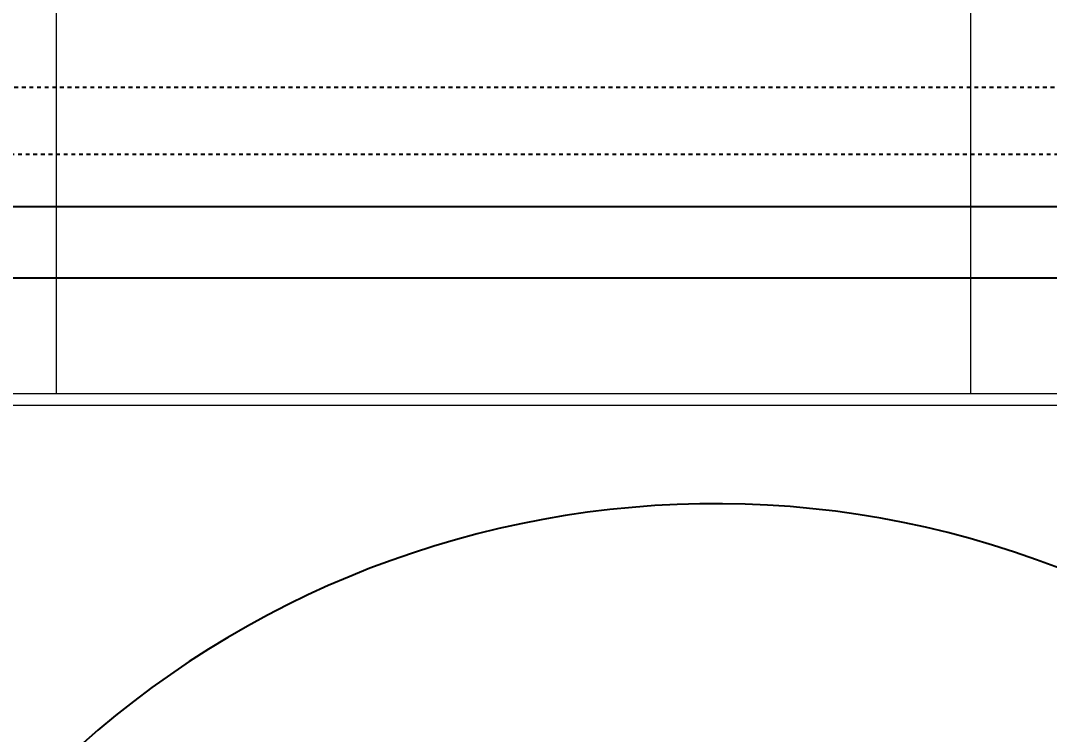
# Model space of a CAD drawing. Header units: inches. Extents: x -40190 to 0, y -3216 to 2257.
# Drawn here: x -22047.39 to -22020.39, y 336.51 to 355.25 of the extents above; entities that cross this region are included whole.
import ezdxf
from ezdxf import colors
from ezdxf.entities.mleader import LeaderData, LeaderLine
from ezdxf.enums import TextEntityAlignment as Align
from ezdxf.math import Vec2, Vec3

# ---------------------------------------------------------------- set-up
doc = ezdxf.new("R2010")
doc.units = ezdxf.units.IN
doc.header["$LTSCALE"] = 0.5
doc.header["$MEASUREMENT"] = 0
doc.linetypes.add('HIDDEN2', pattern=[0.1875, 0.125, -0.0625])
for name, color, linetype in [('A113$0$A roof pave', 8, 'Continuous'), ('A113$0$M-CONC-PAD', 8, 'Continuous'), ('E-Anno-Keyn', 72, 'Continuous'), ('E-Anno-Note', 6, 'Continuous'), ('M-Elect-Generator', 94, 'Continuous'), ('M-HVAC-EQPM-CLEARANCE', 1, 'HIDDEN2'), ('M-HVAC-FUTR', 4, 'HIDDEN2'), ('M-HVAC-text', 6, 'Continuous'), ('XREF', 7, 'Continuous')]:
    doc.layers.add(name, color=color, linetype=linetype)
doc.styles.add('MAMEP ANNO', font='arial.ttf', dxfattribs={"height": 0.1015625})
doc.styles.get("Standard").update_dxf_attribs({"font": 'simplex.shx'})

# ---------------------------------------------------------------- blocks, each defined once
blk = doc.blocks.new('MLD-KeyNote')
at = {"color": 0, "linetype": 'Continuous', "transparency": 16777216}
blk.add_lwpolyline([(-0.09374999999999836, -0.09374999999999824), (0.09375000000000164, -0.09374999999999824), (0.09375000000000164, 0.09375000000000176), (-0.09374999999999836, 0.09375000000000176)], close=True, dxfattribs=at)
at = {"color": 0, "linetype": 'ByBlock', "transparency": 16777216, "style": 'MAMEP ANNO'}
blk.add_attdef('ID', text='', height=0.1015625, dxfattribs=at).set_placement((1.636051583235917e-15, 1.757853122323165e-15), align=Align.MIDDLE_CENTER)
blk = doc.blocks.new('A113')
at = {"layer": 'A113$0$A roof pave', "lineweight": 0}
for p, q in [((-22046.53498329999, 435.1316524073079, -2660.424962081137), (-22046.53498329999, 345.460194635511, -2660.424962081137)), ((-22022.53498329999, 435.1316524073079, -2660.424962081137), (-22022.53498329999, 345.4601946352623, -2660.424962081137)), ((-22094.53498329999, 345.4601946360082, -2660.424962081137), (-21819.99596842114, 345.460194633164, -2660.424962081137))]:
    blk.add_line(p, q, dxfattribs=at)
at = {"layer": 'A113$0$M-CONC-PAD', "lineweight": 13}
blk.add_line((-22091.02117606866, 345.1532630724704, 1992.754061503529), (-21931.04541288386, 345.1532630724704, 1992.754061503529), dxfattribs=at)

msp = doc.modelspace()

# ---------------------------------------------------------------- linework, layer by layer
at = {"layer": 'M-Elect-Generator', "color": 1}
for p, q in [((-21892.98616962899, 350.3605691489192, 0.0009838950490362365), (-22078.73616962899, 350.3605691489192, 0.00097837339371223)), ((-21991.86551544417, 348.4855691489192, 0.0009842517643196178), (-22078.36116962899, 348.4855691489192, 0.0009842517643196178))]:
    msp.add_line(p, q, dxfattribs=at)
msp.add_arc((-22029.17820327161, 317.5626644421918, 0.0009842517643196178), 25, 58.82160535507104, 52.94650351238769, dxfattribs=at)
at = {"layer": 'M-HVAC-EQPM-CLEARANCE', "elevation": 0.0009842517643196178}
msp.add_lwpolyline([(-22113.86116962899, 351.7355691489192), (-21849.53496263572, 351.7355691489192), (-21849.53496263572, 401.4855691489192), (-22113.86116962899, 401.4855691489192)], close=True, dxfattribs=at)
at = {"layer": 'M-HVAC-FUTR'}
msp.add_line((-21889.86116962899, 353.4855691489192, 0.0009842517643196178), (-22081.86116962899, 353.4855691489192, 0.0009842517643196178), dxfattribs=at)

# ---------------------------------------------------------------- block references
at = {"layer": 'XREF'}
msp.add_blockref('A113', (0.0751213448929775, 0), dxfattribs=at)

# ---------------------------------------------------------------- leaders
at = {"layer": 'E-Anno-Keyn'}
ml = msp.add_multileader_block('Standard', dxfattribs=at)
ml.set_content('MLD-KeyNote', color=256, scale=96)
ml.set_attribute('ID', '18', width=0)
ml.set_leader_properties(color=256, linetype='Continuous')
ml.build(insert=Vec2(0, 0))
ml.multileader.update_dxf_attribs({"has_dogleg": 0, "text_left_attachment_type": 2, "text_right_attachment_type": 2, "dogleg_length": 3.84375, "arrow_head_size": 12, "scale": 96})
ctx = ml.context
ctx.base_point, ctx.scale, ctx.char_height, ctx.arrow_head_size, ctx.landing_gap_size, ctx.plane_origin = Vec3(-23166.11884593583, 1004.808821664998), 96, 737.28, 12, 384, Vec3(-23254.35686812604, 947.5748707970652)
ctx.left_attachment, ctx.right_attachment = 2, 2
notes = []
notes.append((ctx, [(0, (0, 0, 0), (0, 0), (1, 0), 1, [])]))
ctx.block.insert = Vec3(-23157.11884593583, 1004.808821664997)
ml = msp.add_multileader_block('Standard', dxfattribs=at)
ml.set_content('MLD-KeyNote', color=256, scale=96)
ml.set_attribute('ID', '18', width=0)
ml.set_leader_properties(color=256, linetype='Continuous')
ml.build(insert=Vec2(0, 0))
ml.multileader.update_dxf_attribs({"has_dogleg": 0, "text_left_attachment_type": 2, "text_right_attachment_type": 2, "dogleg_length": 3.84375, "arrow_head_size": 12, "scale": 96})
ctx = ml.context
ctx.base_point, ctx.scale, ctx.char_height, ctx.arrow_head_size, ctx.landing_gap_size, ctx.plane_origin = Vec3(-22208.4749572753, 994.8595671767634), 96, 737.28, 12, 384, Vec3(-22296.71297946551, 937.625616308831)
ctx.left_attachment, ctx.right_attachment = 2, 2
notes.append((ctx, [(0, (0, 0, 0), (0, 0), (1, 0), 1, [])]))
ctx.block.insert = Vec3(-22199.4749572753, 994.8595671767632)
ml = msp.add_multileader_block('Standard', dxfattribs=at)
ml.set_content('MLD-KeyNote', color=(89, 89, 89), scale=96)
ml.set_attribute('ID', '8', width=0)
ml.set_leader_properties(color=256, linetype='Continuous')
ml.build(insert=Vec2(0, 0))
ml.multileader.update_dxf_attribs({"has_dogleg": 0, "text_left_attachment_type": 2, "text_right_attachment_type": 2, "dogleg_length": 3.84375, "arrow_head_size": 12, "scale": 96})
ctx = ml.context
ctx.base_point, ctx.scale, ctx.char_height, ctx.arrow_head_size, ctx.landing_gap_size, ctx.plane_origin = Vec3(-23073.72318044271, 986.3881533219098), 96, 737.28, 12, 384, Vec3(-23174.97113428323, 930.5012712296153)
ctx.left_attachment, ctx.right_attachment = 2, 2
notes.append((ctx, [(0, (0, 0, 0), (0, 0), (1, 0), 1, [])]))
ctx.block.insert = Vec3(-23064.72318044271, 986.3881533219094)
ml = msp.add_multileader_block('Standard', dxfattribs=at)
ml.set_content('MLD-KeyNote', color=(89, 89, 89), scale=96)
ml.set_attribute('ID', '8', width=0)
ml.set_leader_properties(color=256, linetype='Continuous')
ml.build(insert=Vec2(0, 0))
ml.multileader.update_dxf_attribs({"has_dogleg": 0, "text_left_attachment_type": 2, "text_right_attachment_type": 2, "dogleg_length": 3.84375, "arrow_head_size": 12, "scale": 96})
ctx = ml.context
ctx.base_point, ctx.scale, ctx.char_height, ctx.arrow_head_size, ctx.landing_gap_size, ctx.plane_origin = Vec3(-22400.96700039401, 910.1220080700588), 96, 737.28, 12, 384, Vec3(-22502.21495423453, 854.2351259777644)
ctx.left_attachment, ctx.right_attachment = 2, 2
notes.append((ctx, [(0, (0, 0, 0), (0, 0), (1, 0), 1, [])]))
ctx.block.insert = Vec3(-22391.96700039401, 910.1220080700585)
ml = msp.add_multileader_block('Standard', dxfattribs=at)
ml.set_content('MLD-KeyNote', color=(89, 89, 89), scale=96)
ml.set_attribute('ID', '8', width=0)
ml.set_leader_properties(color=256, linetype='Continuous')
ml.build(insert=Vec2(0, 0))
ml.multileader.update_dxf_attribs({"has_dogleg": 0, "text_left_attachment_type": 2, "text_right_attachment_type": 2, "dogleg_length": 3.84375, "arrow_head_size": 12, "scale": 96})
ctx = ml.context
ctx.base_point, ctx.scale, ctx.char_height, ctx.arrow_head_size, ctx.landing_gap_size, ctx.plane_origin = Vec3(-22801.97101036644, 603.7335930287736), 96, 737.28, 12, 384, Vec3(-22903.21896420696, 547.8467109364792)
ctx.left_attachment, ctx.right_attachment = 2, 2
notes.append((ctx, [(0, (0, 0, 0), (0, 0), (1, 0), 1, [])]))
ctx.block.insert = Vec3(-22792.97101036644, 603.7335930287734)
ml = msp.add_multileader_block('Standard', dxfattribs=at)
ml.set_content('MLD-KeyNote', color=(89, 89, 89), scale=96)
ml.set_attribute('ID', '8', width=0)
ml.set_leader_properties(color=256, linetype='Continuous')
ml.build(insert=Vec2(0, 0))
ml.multileader.update_dxf_attribs({"has_dogleg": 0, "text_left_attachment_type": 2, "text_right_attachment_type": 2, "dogleg_length": 3.84375, "arrow_head_size": 12, "scale": 96})
ctx = ml.context
ctx.base_point, ctx.scale, ctx.char_height, ctx.arrow_head_size, ctx.landing_gap_size, ctx.plane_origin = Vec3(-22251.94552472193, 584.1149965260048), 96, 737.28, 12, 384, Vec3(-22353.19347856245, 528.2281144337104)
ctx.left_attachment, ctx.right_attachment = 2, 2
notes.append((ctx, [(0, (0, 0, 0), (0, 0), (1, 0), 1, [])]))
ctx.block.insert = Vec3(-22242.94552472193, 584.1149965260046)
at = {"layer": 'E-Anno-Note'}
ml = msp.add_multileader_mtext('Standard', dxfattribs=at)
ml.set_content('HEAT TRACE FOR \\PATRIUM GUTTERS', color=(89, 89, 89), style='MAMEP ANNO')
ml.set_leader_properties(color=256, linetype='Continuous')
ml.build(insert=Vec2(0, 0))
ml.multileader.update_dxf_attribs({"has_dogleg": 0, "text_right_attachment_type": 3, "dogleg_length": 3.84375, "arrow_head_size": 12, "scale": 96})
ctx = ml.context
ctx.base_point, ctx.scale, ctx.char_height, ctx.arrow_head_size, ctx.landing_gap_size, ctx.plane_origin = Vec3(-23030.77594381114, 582.7397927371942), 96, 7.68, 12, 3.75, Vec3(-22941.28707589846, 600.9933375918292)
ctx.right_attachment = 3
notes.append((ctx, [(0, (0, 0, 0), (0, 0), (1, 0), 1, [])]))
ctx.mtext.insert, ctx.mtext.flow_direction = Vec3(-23027.02594381114, 586.6452770482447), 5
at = {"layer": 'M-HVAC-text'}
ml = msp.add_multileader_block('Standard', dxfattribs=at)
ml.set_content('MLD-KeyNote', color=(89, 89, 89), scale=96)
ml.set_attribute('ID', '15', width=0)
ml.set_leader_properties(color=256, linetype='Continuous')
ml.build(insert=Vec2(0, 0))
ml.multileader.update_dxf_attribs({"has_dogleg": 0, "text_left_attachment_type": 2, "text_right_attachment_type": 2, "dogleg_length": 3.84375, "arrow_head_size": 12, "scale": 96})
ctx = ml.context
ctx.base_point, ctx.scale, ctx.char_height, ctx.arrow_head_size, ctx.landing_gap_size, ctx.plane_origin = Vec3(-22893.33724491809, 1357.488867287291), 96, 737.28, 12, 384, Vec3(-22994.58519875861, 1301.601985194997)
ctx.left_attachment, ctx.right_attachment = 2, 2
notes.append((ctx, [(0, (0, 0, 0), (0, 0), (1, 0), 1, [])]))
ctx.block.insert = Vec3(-22884.33724491809, 1357.488867287291)
ml = msp.add_multileader_block('Standard', dxfattribs=at)
ml.set_content('MLD-KeyNote', color=(89, 89, 89), scale=96)
ml.set_attribute('ID', '15', width=0)
ml.set_leader_properties(color=256, linetype='Continuous')
ml.build(insert=Vec2(0, 0))
ml.multileader.update_dxf_attribs({"has_dogleg": 0, "text_left_attachment_type": 2, "text_right_attachment_type": 2, "dogleg_length": 3.84375, "arrow_head_size": 12, "scale": 96})
ctx = ml.context
ctx.base_point, ctx.scale, ctx.char_height, ctx.arrow_head_size, ctx.landing_gap_size, ctx.plane_origin = Vec3(-22532.38319022197, 1345.395591003668), 96, 737.28, 12, 384, Vec3(-22633.63114406248, 1289.508708911373)
ctx.left_attachment, ctx.right_attachment = 2, 2
notes.append((ctx, [(0, (0, 0, 0), (0, 0), (1, 0), 1, [])]))
ctx.block.insert = Vec3(-22523.38319022197, 1345.395591003668)
ml = msp.add_multileader_block('Standard', dxfattribs=at)
ml.set_content('MLD-KeyNote', color=(89, 89, 89), scale=96)
ml.set_attribute('ID', '15', width=0)
ml.set_leader_properties(color=256, linetype='Continuous')
ml.build(insert=Vec2(0, 0))
ml.multileader.update_dxf_attribs({"has_dogleg": 0, "text_left_attachment_type": 2, "text_right_attachment_type": 2, "dogleg_length": 3.84375, "arrow_head_size": 12, "scale": 96})
ctx = ml.context
ctx.base_point, ctx.scale, ctx.char_height, ctx.arrow_head_size, ctx.landing_gap_size, ctx.plane_origin = Vec3(-22132.24537080366, 1344.981097347394), 96, 737.28, 12, 384, Vec3(-22233.49332464418, 1289.0942152551)
ctx.left_attachment, ctx.right_attachment = 2, 2
notes.append((ctx, [(0, (0, 0, 0), (0, 0), (1, 0), 1, [])]))
ctx.block.insert = Vec3(-22123.24537080366, 1344.981097347394)
ml = msp.add_multileader_block('Standard', dxfattribs=at)
ml.set_content('MLD-KeyNote', color=(89, 89, 89), scale=96)
ml.set_attribute('ID', '15', width=0)
ml.set_leader_properties(color=256, linetype='Continuous')
ml.build(insert=Vec2(0, 0))
ml.multileader.update_dxf_attribs({"has_dogleg": 0, "text_left_attachment_type": 2, "text_right_attachment_type": 2, "dogleg_length": 3.84375, "arrow_head_size": 12, "scale": 96})
ctx = ml.context
ctx.base_point, ctx.scale, ctx.char_height, ctx.arrow_head_size, ctx.landing_gap_size, ctx.plane_origin = Vec3(-22733.74837921184, 1113.30944663359), 96, 737.28, 12, 384, Vec3(-22834.99633305236, 1057.422564541295)
ctx.left_attachment, ctx.right_attachment = 2, 2
notes.append((ctx, [(0, (0, 0, 0), (0, 0), (1, 0), 1, [])]))
ctx.block.insert = Vec3(-22724.74837921184, 1113.30944663359)
for ctx, leaders in notes:
    for number, flags, end, landing, length, lines in leaders:
        leader = LeaderData()
        leader.index, (leader.has_last_leader_line, leader.has_dogleg_vector, leader.attachment_direction) = number, flags
        leader.last_leader_point, leader.dogleg_vector, leader.dogleg_length = Vec3(end), Vec3(landing), length
        for number, points, colour, breaks in lines:
            line = LeaderLine()
            line.index, line.vertices, line.color, line.breaks = number, Vec3.list(points), colors.encode_raw_color(colour), breaks
            leader.lines.append(line)
        ctx.leaders.append(leader)

doc.saveas('drawing.dxf')
